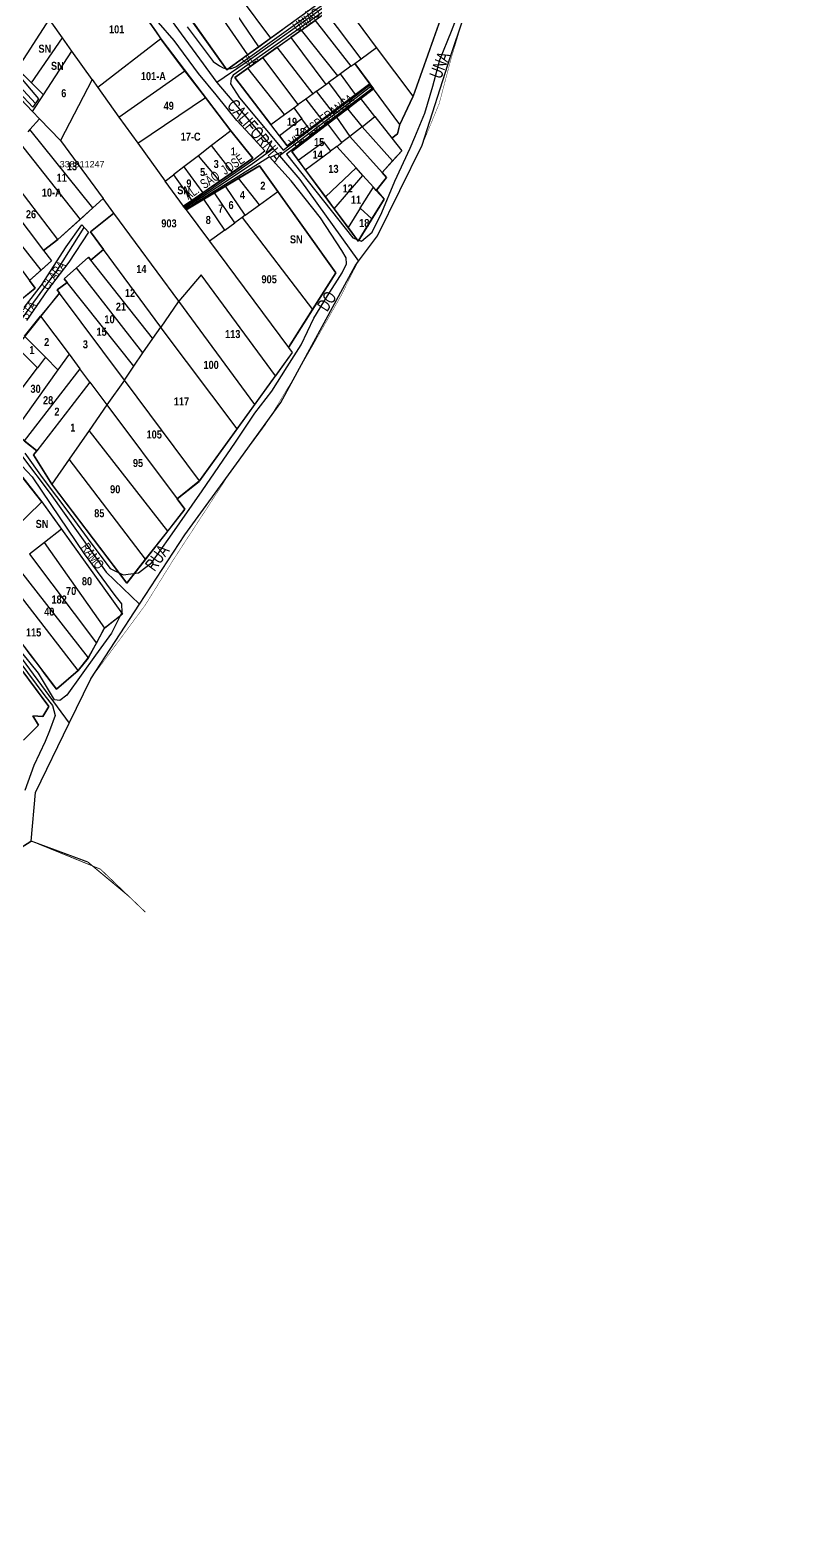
# Model space of a CAD drawing. Extents: x 206155 to 208014, y 4847439 to 4850017.
# Drawn here: x 207769.7 to 208010.7, y 4847438.9 to 4847901.7 of the extents above; entities that cross this region are included whole.
import ezdxf
from ezdxf.enums import TextEntityAlignment as Align

# ---------------------------------------------------------------- set-up
doc = ezdxf.new("R2010")
doc.units = 0
doc.header["$LTSCALE"] = 1.5
doc.header["$MEASUREMENT"] = 0
doc.linetypes.add('TRACO_00', pattern=[10, -10])
for name, color, linetype in [('CD-MALHA-LOTES', 40, 'CONTINUOUS'), ('CD_TXT_QUADRA', 7, 'CONTINUOUS'), ('LM-LIM-SETOR-FISCAL', 7, 'CONTINUOUS'), ('LM-LIMITE-MUNICIPAL', 249, 'CONTINUOUS'), ('RU-QUADRAS', 6, 'CONTINUOUS'), ('SV-EIXO-ROD-ESTR', 7, 'CONTINUOUS'), ('SV-EIXO-RUA-N-PAV', 6, 'CONTINUOUS'), ('SV-RUA-NAO-PAV-S-GUIA-C-GUIA', 7, 'CONTINUOUS'), ('SV-TXT-RUA-N-PAV-S-GUIA-C-GUIA', 7, 'CONTINUOUS'), ('Th_NmrPort', 7, 'CONTINUOUS')]:
    doc.layers.add(name, color=color, linetype=linetype)
doc.styles.add('3389-11-2D_TXT$0$ARIAL', font='ARIAL.TTF')
doc.styles.add('ARIAL', font='ARIAL.TTF')
doc.styles.get("Standard").update_dxf_attribs({"font": 'swisscbo.ttf'})
doc.linetypes.add('Limite', pattern='A,20,-3,[130,ltypeshp.shx,S=6.35,R=0,X=0,Y=0],-3,20', length=46)

msp = doc.modelspace()

# ---------------------------------------------------------------- linework, layer by layer
at = {"layer": 'CD-MALHA-LOTES', "linetype": 'Continuous'}
for p, q in [((207906.57, 4847929.27), (207889.45, 4847880.91)), ((207797, 4847918.48), (207810.7, 4847898.79)), ((207841.3, 4847896.39), (207831.12, 4847911.45)), ((207834.1, 4847913.64), (207844.91, 4847899.01)), ((207878.07, 4847896.12), (207867.32, 4847910.62)), ((207827.4, 4847908.71), (207837.79, 4847893.84)), ((207873.27, 4847892.62), (207862.32, 4847907.07)), ((207744.51, 4847903.66), (207770.64, 4847876.1)), ((207775.75, 4847905), (207765.84, 4847889.49)), ((207779.92, 4847899.19), (207776.66, 4847903.79)), ((207820.84, 4847903.88), (207831.31, 4847889.14)), ((207844.91, 4847899.01), (207848.66, 4847901.73)), ((207854.62, 4847901.59), (207851.27, 4847899.21)), ((207854.62, 4847901.59), (207858.85, 4847904.6)), ((207865.96, 4847887.31), (207854.62, 4847901.59)), ((207858.85, 4847904.6), (207870.03, 4847890.27)), ((207770.28, 4847885.08), (207779.92, 4847899.19)), ((207782.86, 4847895.03), (207779.92, 4847899.19)), ((207810.7, 4847898.79), (207790.98, 4847883.65)), ((207841.3, 4847896.39), (207844.91, 4847899.01)), ((207847.03, 4847896.19), (207851.27, 4847899.21)), ((207851.27, 4847899.21), (207862.19, 4847884.58)), ((207774.03, 4847881.35), (207782.86, 4847895.03)), ((207789.18, 4847886.17), (207782.86, 4847895.03)), ((207831.31, 4847889.14), (207837.79, 4847893.84)), ((207837.79, 4847893.84), (207841.3, 4847896.39)), ((207842.5, 4847892.97), (207837.84, 4847889.66)), ((207847.03, 4847896.19), (207842.5, 4847892.97)), ((207853.58, 4847878.32), (207842.5, 4847892.97)), ((207858.24, 4847881.71), (207847.03, 4847896.19)), ((207871.23, 4847891.14), (207873.27, 4847892.62)), ((207873.27, 4847892.62), (207878.07, 4847896.12)), ((207889.45, 4847880.91), (207878.07, 4847896.12)), ((207765.84, 4847889.49), (207770.28, 4847885.08)), ((207797.58, 4847874.41), (207818.22, 4847888.88)), ((207824.61, 4847880.47), (207818.22, 4847888.88)), ((207849.31, 4847875.22), (207837.84, 4847889.66)), ((207866.76, 4847887.89), (207865.96, 4847887.31)), ((207870.03, 4847890.27), (207866.76, 4847887.89)), ((207871.43, 4847881.41), (207866.76, 4847887.89)), ((207870.03, 4847890.27), (207871.23, 4847891.14)), ((207871.23, 4847891.14), (207875.73, 4847885.05)), ((207875.92, 4847884.8), (207871.23, 4847891.14)), ((207770.28, 4847885.08), (207774.03, 4847881.35)), ((207789.18, 4847886.17), (207779.29, 4847867.05)), ((207789.18, 4847886.17), (207790.98, 4847883.65)), ((207790.98, 4847883.65), (207797.58, 4847874.41)), ((207859.26, 4847882.45), (207862.19, 4847884.58)), ((207862.19, 4847884.58), (207863, 4847885.16)), ((207865.96, 4847887.31), (207863, 4847885.16)), ((207863, 4847885.16), (207867.86, 4847878.73)), ((207871.43, 4847881.41), (207875.92, 4847884.8)), ((207877.1, 4847883.2), (207873.16, 4847880.18)), ((207875.73, 4847885.05), (207875.92, 4847884.8)), ((207875.92, 4847884.8), (207877.1, 4847883.2)), ((207885.31, 4847872.11), (207877.1, 4847883.2)), ((207770.64, 4847876.1), (207774.03, 4847881.35)), ((207803.46, 4847866.2), (207824.61, 4847880.47)), ((207832.49, 4847870.1), (207824.61, 4847880.47)), ((207852.16, 4847877.28), (207853.58, 4847878.32)), ((207855.95, 4847880.04), (207853.58, 4847878.32)), ((207858.24, 4847881.71), (207855.95, 4847880.04)), ((207855.95, 4847880.04), (207860.97, 4847873.54)), ((207859.26, 4847882.45), (207858.24, 4847881.71)), ((207864.24, 4847876), (207859.26, 4847882.45)), ((207867.86, 4847878.73), (207864.24, 4847876)), ((207867.86, 4847878.73), (207871.43, 4847881.41)), ((207873.16, 4847880.18), (207868.95, 4847876.96)), ((207877.55, 4847874.56), (207873.16, 4847880.18)), ((207769.72, 4847870.51), (207772.78, 4847873.84)), ((207772.78, 4847873.84), (207770.64, 4847876.1)), ((207772.78, 4847873.84), (207779.29, 4847867.05)), ((207797.58, 4847874.41), (207803.46, 4847866.2)), ((207845.02, 4847872.1), (207849.31, 4847875.22)), ((207854.75, 4847873.81), (207847.74, 4847868.57)), ((207849.31, 4847875.22), (207852.16, 4847877.28)), ((207852.16, 4847877.28), (207854.75, 4847873.81)), ((207857.12, 4847870.63), (207854.75, 4847873.81)), ((207860.97, 4847873.54), (207864.24, 4847876)), ((207865.53, 4847874.34), (207862.83, 4847872.27)), ((207868.95, 4847876.96), (207865.53, 4847874.34)), ((207865.53, 4847874.34), (207869.66, 4847868.37)), ((207868.95, 4847876.96), (207873.56, 4847871.38)), ((207873.56, 4847871.38), (207877.55, 4847874.56)), ((207877.55, 4847874.56), (207882.81, 4847867.83)), ((207769.72, 4847870.51), (207769.11, 4847869.83)), ((207789.48, 4847846.04), (207769.72, 4847870.51)), ((207832.49, 4847870.1), (207826.49, 4847865.49)), ((207847.74, 4847868.57), (207845.02, 4847872.1)), ((207850.18, 4847865.4), (207857.12, 4847870.63)), ((207857.12, 4847870.63), (207860.97, 4847873.54)), ((207867.25, 4847866.49), (207862.83, 4847872.27)), ((207873.56, 4847871.38), (207869.66, 4847868.37)), ((207883.04, 4847860.68), (207873.56, 4847871.38)), ((207766.3, 4847866.68), (207785.45, 4847842.4)), ((207779.29, 4847867.05), (207792.68, 4847848.93)), ((207803.46, 4847866.2), (207811.99, 4847854.33)), ((207826.49, 4847865.49), (207822.39, 4847862.33)), ((207833.01, 4847857.12), (207826.49, 4847865.49)), ((207847.74, 4847868.57), (207850.18, 4847865.4)), ((207853.54, 4847860.95), (207861.47, 4847866.68)), ((207861.47, 4847866.68), (207863.68, 4847863.78)), ((207865.61, 4847865.2), (207863.68, 4847863.78)), ((207865.61, 4847865.2), (207867.25, 4847866.49)), ((207865.61, 4847865.2), (207871.64, 4847858.54)), ((207869.66, 4847868.37), (207867.25, 4847866.49)), ((207869.66, 4847868.37), (207879.8, 4847857.06)), ((207882.81, 4847867.83), (207885.9, 4847863.88)), ((207778.5, 4847836.13), (207760.24, 4847859.89)), ((207822.39, 4847862.33), (207817.9, 4847858.88)), ((207829.11, 4847854.42), (207822.39, 4847862.33)), ((207853.54, 4847860.95), (207855.76, 4847857.95)), ((207855.76, 4847857.95), (207863.68, 4847863.78)), ((207879.8, 4847857.06), (207883.04, 4847860.68)), ((207885.9, 4847863.88), (207883.04, 4847860.68)), ((207756.57, 4847855.79), (207774.08, 4847832.72)), ((207811.99, 4847854.33), (207814.66, 4847856.38)), ((207817.9, 4847858.88), (207814.66, 4847856.38)), ((207814.66, 4847856.38), (207820.34, 4847848.33)), ((207817.9, 4847858.88), (207823.78, 4847850.72)), ((207829.11, 4847854.42), (207833.01, 4847857.12)), ((207834.98, 4847855.27), (207830.87, 4847852.8)), ((207841.49, 4847846.99), (207834.98, 4847855.27)), ((207855.76, 4847857.95), (207862.06, 4847849.46)), ((207862.06, 4847849.46), (207871.64, 4847858.54)), ((207864.79, 4847845.78), (207873.77, 4847856.19)), ((207873.77, 4847856.19), (207871.64, 4847858.54)), ((207877.14, 4847852.48), (207873.77, 4847856.19)), ((207877.96, 4847851.51), (207881.19, 4847855.5)), ((207881.19, 4847855.5), (207879.8, 4847857.06)), ((207773.31, 4847826.62), (207753.21, 4847852.15)), ((207817.78, 4847846.54), (207811.99, 4847854.33)), ((207820.34, 4847848.33), (207823.78, 4847850.72)), ((207823.78, 4847850.72), (207829.11, 4847854.42)), ((207827.41, 4847850.72), (207824.1, 4847848.73)), ((207830.87, 4847852.8), (207827.41, 4847850.72)), ((207833.78, 4847841.39), (207827.41, 4847850.72)), ((207837.03, 4847843.75), (207830.87, 4847852.8)), ((207841.49, 4847846.99), (207847.21, 4847851.16)), ((207872.97, 4847845.94), (207877.14, 4847852.48)), ((207877.96, 4847851.51), (207877.14, 4847852.48)), ((207750.52, 4847849.25), (207769.7, 4847823.33)), ((207785.45, 4847842.4), (207789.48, 4847846.04)), ((207792.68, 4847848.93), (207789.48, 4847846.04)), ((207795.99, 4847844.35), (207792.68, 4847848.93)), ((207820.34, 4847848.33), (207817.78, 4847846.54)), ((207817.78, 4847846.54), (207818.6, 4847845.42)), ((207824.1, 4847848.73), (207818.6, 4847845.42)), ((207830.62, 4847839.1), (207824.1, 4847848.73)), ((207837.03, 4847843.75), (207841.49, 4847846.99)), ((207862.06, 4847849.46), (207864.79, 4847845.78)), ((207872.97, 4847845.94), (207869.13, 4847839.93)), ((207872.97, 4847845.94), (207876.62, 4847842.65)), ((207778.5, 4847836.13), (207785.45, 4847842.4)), ((207816.28, 4847816.93), (207795.99, 4847844.35)), ((207818.6, 4847845.42), (207825.86, 4847835.63)), ((207830.62, 4847839.1), (207833.78, 4847841.39)), ((207836.07, 4847843.05), (207833.78, 4847841.39)), ((207837.03, 4847843.75), (207836.07, 4847843.05)), ((207836.07, 4847843.05), (207858.06, 4847814.31)), ((207864.79, 4847845.78), (207869.13, 4847839.93)), ((207872.28, 4847835.68), (207876.62, 4847842.65)), ((207830.62, 4847839.1), (207825.86, 4847835.63)), ((207869.13, 4847839.93), (207872.28, 4847835.68)), ((207774.08, 4847832.72), (207778.5, 4847836.13)), ((207774.08, 4847832.72), (207776.5, 4847829.53)), ((207792.76, 4847833.05), (207788.82, 4847829.73)), ((207810.65, 4847808.79), (207792.76, 4847833.05)), ((207825.86, 4847835.63), (207850.52, 4847802.42)), ((207776.5, 4847829.53), (207773.31, 4847826.62)), ((207808.09, 4847805.3), (207788.82, 4847829.73)), ((207769.7, 4847823.33), (207773.31, 4847826.62)), ((207802.25, 4847796.59), (207781.43, 4847822.77)), ((207805.09, 4847800.72), (207784.31, 4847827.26)), ((207823.28, 4847825.09), (207816.28, 4847816.93)), ((207846.51, 4847793.62), (207823.28, 4847825.09)), ((207779.01, 4847819.44), (207773.14, 4847812.2)), ((207799.28, 4847792.27), (207779.01, 4847819.44)), ((207816.09, 4847816.71), (207810.65, 4847808.79)), ((207816.28, 4847816.93), (207816.09, 4847816.71)), ((207840, 4847784.58), (207816.28, 4847816.93)), ((207850.52, 4847802.42), (207858.06, 4847814.31)), ((207768.1, 4847805.99), (207773.14, 4847812.2)), ((207773.14, 4847812.2), (207782.02, 4847800.31)), ((207808.17, 4847805.2), (207810.65, 4847808.79)), ((207774.63, 4847799.39), (207768.1, 4847805.99)), ((207805.09, 4847800.72), (207808.17, 4847805.2)), ((207808.17, 4847805.2), (207808.09, 4847805.3)), ((207772.14, 4847796.08), (207765.48, 4847802.74)), ((207782.02, 4847800.31), (207778.54, 4847795.44)), ((207782.02, 4847800.31), (207785.41, 4847795.77)), ((207802.25, 4847796.59), (207805.09, 4847800.72)), ((207851.71, 4847800.82), (207846.51, 4847793.62)), ((207850.52, 4847802.42), (207851.71, 4847800.82)), ((207761.09, 4847781.39), (207772.14, 4847796.08)), ((207778.54, 4847795.44), (207764.63, 4847776.02)), ((207785.41, 4847795.77), (207768.04, 4847773.28)), ((207774.63, 4847799.39), (207772.14, 4847796.08)), ((207778.54, 4847795.44), (207774.63, 4847799.39)), ((207788.54, 4847791.58), (207785.41, 4847795.77)), ((207799.28, 4847792.27), (207802.25, 4847796.59)), ((207788.54, 4847791.58), (207782.54, 4847783.87)), ((207788.54, 4847791.58), (207793.85, 4847784.48)), ((207799.28, 4847792.27), (207793.85, 4847784.48)), ((207822.8, 4847760.75), (207799.28, 4847792.27)), ((207840, 4847784.58), (207846.51, 4847793.62)), ((207782.54, 4847783.87), (207771.9, 4847770.19)), ((207793.85, 4847784.48), (207788.27, 4847776.46)), ((207793.85, 4847784.48), (207815.81, 4847755.14)), ((207834.55, 4847777.04), (207840, 4847784.58)), ((207788.27, 4847776.46), (207782.09, 4847767.59)), ((207812.81, 4847745.08), (207788.27, 4847776.46)), ((207822.8, 4847760.75), (207834.55, 4847777.04)), ((207768.04, 4847773.28), (207771.9, 4847770.19)), ((207782.09, 4847767.59), (207776.63, 4847759.76)), ((207805.92, 4847736.29), (207782.09, 4847767.59)), ((207773.47, 4847754.27), (207767.26, 4847762.18)), ((207764.34, 4847745.31), (207773.47, 4847754.27)), ((207773.47, 4847754.27), (207779.63, 4847745.65)), ((207779.63, 4847745.65), (207774.36, 4847741.51)), ((207779.63, 4847745.65), (207798.73, 4847719.13)), ((207805.92, 4847736.29), (207812.81, 4847745.08)), ((207761.23, 4847739.76), (207787.98, 4847705.46)), ((207774.36, 4847741.51), (207769.67, 4847737.83)), ((207793.14, 4847714.73), (207774.36, 4847741.51)), ((207769.67, 4847737.83), (207790.53, 4847710.1)), ((207800.04, 4847728.79), (207805.92, 4847736.29)), ((207784.9, 4847701.51), (207762.59, 4847730.34)), ((207758.06, 4847721.96), (207778.06, 4847695.71)), ((207798.73, 4847719.13), (207793.14, 4847714.73)), ((207787.98, 4847705.46), (207790.53, 4847710.1)), ((207778.06, 4847695.71), (207784.9, 4847701.51))]:
    msp.add_line(p, q, dxfattribs=at)
at = {"layer": 'CD-MALHA-LOTES', "linetype": 'Continuous', "flags": 128}
for points in [[(207818.22, 4847888.88), (207810.87, 4847898.55), (207810.7, 4847898.79)], [(207837.84, 4847889.66), (207833.74, 4847886.74), (207845.02, 4847872.1)], [(207885.31, 4847872.11), (207889.4, 4847880.77), (207889.45, 4847880.91)], [(207833.01, 4847857.12), (207839.45, 4847861.59), (207832.49, 4847870.1)], [(207862.83, 4847872.27), (207851.55, 4847863.63), (207853.54, 4847860.95)], [(207882.81, 4847867.83), (207884.57, 4847869.21), (207885.31, 4847872.11)], [(207847.21, 4847851.16), (207841.48, 4847859.18), (207834.98, 4847855.27)], [(207858.06, 4847814.31), (207865.34, 4847825.79), (207847.21, 4847851.16)], [(207876.62, 4847842.65), (207880.43, 4847848.77), (207877.96, 4847851.51)], [(207795.99, 4847844.35), (207788.73, 4847838.51), (207792.76, 4847833.05)], [(207788.82, 4847829.73), (207788.11, 4847830.64), (207784.31, 4847827.26)], [(207766.69, 4847817.06), (207771.43, 4847820.99), (207769.7, 4847823.33)], [(207781.43, 4847822.77), (207778.28, 4847820.42), (207779.01, 4847819.44)], [(207784.31, 4847827.26), (207780.53, 4847823.9), (207781.43, 4847822.77)], [(207810.81, 4847808.57), (207810.65, 4847808.79)], [(207771.9, 4847770.19), (207770.91, 4847768.92), (207776.63, 4847759.76)], [(207776.63, 4847759.76), (207776.76, 4847759.55), (207800.04, 4847728.79)], [(207815.81, 4847755.14), (207822.65, 4847760.54), (207822.8, 4847760.75)], [(207812.81, 4847745.08), (207818.2, 4847751.95), (207815.81, 4847755.14)], [(207767.81, 4847679.82), (207772.42, 4847684.43), (207770.68, 4847687.38), (207773.81, 4847687.2), (207775.72, 4847690.33), (207752.66, 4847721.18)], [(207790.53, 4847710.1), (207793, 4847714.62), (207793.14, 4847714.73)], [(207784.9, 4847701.51), (207785.01, 4847701.6), (207787.98, 4847705.46)]]:
    msp.add_lwpolyline(points, dxfattribs=at)
at = {"layer": 'CD-MALHA-LOTES', "linetype": 'Continuous'}
msp.add_lwpolyline([(207834.55, 4847777.04), (207810.81, 4847808.57)], dxfattribs=at)
at = {"layer": 'LM-LIM-SETOR-FISCAL', "linetype": 'Limite', "ltscale": 0.1, "const_width": 0.13, "flags": 128}
msp.add_lwpolyline([(207693.53, 4847579.56), (207661.03, 4847549.31), (207612.7, 4847504.12), (207608.58, 4847500.27), (207585.3, 4847478.55), (207576.34, 4847469.74), (207571.87, 4847465.34), (207556.36, 4847486.66), (207540.14, 4847507.78), (207531.85, 4847519.47), (207511.91, 4847545.61), (207506.17, 4847553.18), (207498.88, 4847562.81), (207463.75, 4847610.71), (207457.67, 4847619.01), (207440.44, 4847642.51), (207431.06, 4847656.73), (207427.79, 4847661.69), (207410.24, 4847685.38), (207400.06, 4847698.96), (207390.62, 4847713.26), (207368.81, 4847743.14), (207367.63, 4847745.51), (207365.1, 4847750.55), (207350.49, 4847771.92), (207340.01, 4847785.42), (207333.8, 4847793.43), (207328.91, 4847799.72), (207315.6, 4847819.35), (207310.76, 4847826.26), (207285.87, 4847860.83), (207260.72, 4847896.98), (207248.23, 4847915.4), (207242.67, 4847921.29), (207202.51, 4847892.47), (207193.03, 4847885.67), (207186.34, 4847883.83), (207169.47, 4847906.92), (207159.13, 4847921.36), (207145.03, 4847940.16), (207134.22, 4847955.66), (207130.37, 4847960.22), (207126.09, 4847965.9), (207111.59, 4847986.15), (207100.06, 4848001.48), (207090.77, 4848014.03), (207087.01, 4848019.05), (207075.04, 4848034.33), (207069.37, 4848045.04), (207069.26, 4848049.8), (207069.11, 4848053.33), (207066.5, 4848058.01), (207060.87, 4848065.4), (207031.95, 4848105.77), (207020.41, 4848120.82), (207005.92, 4848142.54), (206995.35, 4848155.22), (206982.67, 4848172.12), (206959.42, 4848202.77), (206955.58, 4848209.27), (206948.97, 4848217), (206956.28, 4848221.98), (206974.04, 4848236.91), (207015.88, 4848269.11), (207005.71, 4848281.99), (206987.16, 4848307.84), (206966.87, 4848336.83), (206960.49, 4848346.74), (207051.18, 4848413.73), (207093.59, 4848446.09), (207106.7, 4848455.88), (207140.72, 4848483.45), (207169.66, 4848504.88), (207261.26, 4848571.24), (207250.42, 4848586.92), (207233.64, 4848611.27), (207214.13, 4848640.25), (207199.66, 4848661.86), (207162.16, 4848719.72), (207148.67, 4848740.27), (207138.58, 4848756.16), (207114.21, 4848785.08), (207108.98, 4848791.97), (207099.68, 4848804.07), (207089.04, 4848833.89), (207075.28, 4848852.41), (207054.15, 4848879.42), (207034.07, 4848905.39), (207008.79, 4848936.89), (207002.49, 4848944.75), (206978.67, 4848976.02), (206968.98, 4848989.87), (206958.44, 4849004.76), (206966.26, 4849011.39), (206981.71, 4849023.09), (207002.58, 4849038.25), (207026.18, 4849059.14), (207039.09, 4849069.24), (207048.4, 4849077.1), (207033.93, 4849094.44), (207025.31, 4849104.91), (207019.34, 4849111.98), (206955.53, 4849187.19), (206739.99, 4849438.83), (206628.48, 4849357.79), (206159.3, 4849769.3), (206177.89, 4849842.97), (206311.32, 4849828.25), (206318.97, 4849888.04), (206376.86, 4849879.93), (206422.43, 4850015.06), (206474.48, 4850006.62), (206492.19, 4850011.1), (206819.81, 4849985.62), (206867.89, 4849970.66), (206761.86, 4849758.64), (206955.52, 4849737.17), (206981.38, 4849733.58), (207038.29, 4849725.23), (207070.29, 4849722.03), (207093.76, 4849719.89), (207136.42, 4849713.49), (207187.69, 4849706.67), (207206.03, 4849702.71), (207217.82, 4849703), (207238.05, 4849700.95), (207257.69, 4849697.98), (207277.63, 4849691.43), (207298.76, 4849680.12), (207307.69, 4849672.68), (207325.58, 4849647.34), (207339.6, 4849627.48), (207365.17, 4849591.27), (207375.36, 4849576.96), (207394.56, 4849549.23), (207402.02, 4849538.56), (207409.91, 4849527.9), (207417.58, 4849518.68), (207445.75, 4849483.09), (207461.51, 4849464.09), (207489.49, 4849426.56), (207512.94, 4849401.39), (207520.93, 4849386.71), (207524.83, 4849382.69), (207529.48, 4849377.88), (207540.69, 4849361.49), (207560.95, 4849335.89), (207577.23, 4849307.07), (207583.74, 4849297.42), (207628.15, 4849239.89), (207643.22, 4849219.05), (207658.02, 4849201.49), (207693.22, 4849158.83), (207705.61, 4849141.39), (207712.86, 4849133.84), (207725.65, 4849112.01), (207736.66, 4849084.67), (207739.33, 4849078.11), (207747.93, 4849059.71), (207757.22, 4849040.43), (207775.14, 4849006.28), (207791.99, 4848977.54), (207792.78, 4848975.77), (207795.96, 4848968.62), (207802.2, 4848960.18), (207825.03, 4848930.31), (207842.53, 4848910.15), (207856.41, 4848891.07), (207858.75, 4848886.94), (207866.81, 4848872.74), (207869.94, 4848867.11), (207871.77, 4848863.82), (207879.69, 4848853.91), (207882.92, 4848845.94), (207889.76, 4848830.42), (207897.96, 4848811.56), (207901.5, 4848803.37), (207910.93, 4848782.03), (207925.43, 4848746.58), (207927.76, 4848740.69), (207935.19, 4848724.84), (207938.98, 4848722.35), (207951.29, 4848714.3), (207953.61, 4848706.94), (207955.87, 4848700.21), (207959.42, 4848694.96), (207980.21, 4848656.63), (207983.23, 4848650.23), (207987.97, 4848639.65), (207991.98, 4848624.34), (207992.34, 4848618.14), (207992.71, 4848609.76), (207992.35, 4848598.91), (207989.51, 4848588.21), (207986.21, 4848576.49), (207981.13, 4848552.93), (207979.22, 4848544.32), (207974.12, 4848527.55), (207970.47, 4848512.96), (207968.53, 4848505.21), (207962.87, 4848484.57), (207961.77, 4848475.9), (207962.44, 4848471.73), (207962.76, 4848468.22), (207963.58, 4848460.32), (207965.62, 4848437.71), (207970.3, 4848417.74), (207973.97, 4848405.11), (207979.52, 4848388.8), (207983.37, 4848372.15), (207985.88, 4848361.34), (207994.8, 4848328.69), (207998.94, 4848313.63), (208000.94, 4848308.61), (208001.28, 4848301.24), (208004.29, 4848290.86), (208006.08, 4848286.4), (208007.64, 4848282.49), (208010.65, 4848271.5), (208010.53, 4848262.57), (208009.71, 4848251.17), (208006.89, 4848242.28), (208002.27, 4848228.55), (207997.36, 4848212.8), (207991.07, 4848194.77), (207987.4, 4848183.31), (207984.51, 4848174.56), (207981.76, 4848167.44), (207976.41, 4848152.41), (207973.09, 4848141.61), (207967.4, 4848130.11), (207964.22, 4848121.42), (207961.45, 4848112.84), (207955.63, 4848098.17), (207952.19, 4848088.84), (207947.6, 4848075.6), (207943.28, 4848060.34), (207938.8, 4848047.89), (207935.95, 4848038.31), (207931.75, 4848023.44), (207924.02, 4847983.95), (207922.67, 4847973.36), (207921, 4847963.57), (207920.32, 4847960.19), (207917.77, 4847945.28), (207916.42, 4847941.01), (207910.26, 4847922.04), (207901.41, 4847892.98), (207897.62, 4847878.65), (207892.25, 4847865.58), (207878.3, 4847837.34), (207872.42, 4847829.43), (207870.47, 4847825.73), (207866.98, 4847818.64), (207853.99, 4847795.84), (207843.32, 4847778.24), (207832.06, 4847762.95), (207814.75, 4847736.4), (207805.8, 4847721.97), (207788.79, 4847698.98), (207782.07, 4847685.13), (207771.56, 4847663.44), (207770.16, 4847648.29), (207754.59, 4847638.36), (207743.55, 4847627.73)], close=True, dxfattribs=at)
at = {"layer": 'LM-LIM-SETOR-FISCAL', "linetype": 'TRACO_00', "const_width": 0.25, "flags": 128}
msp.add_lwpolyline([(207805.84, 4847626.07), (207791.83, 4847639.49), (207770.16, 4847648.29), (207754.59, 4847638.36), (207743.55, 4847627.73), (207693.53, 4847579.56), (207661.03, 4847549.31), (207612.7, 4847504.12), (207585.3, 4847478.55), (207576.34, 4847469.74), (207571.87, 4847465.34), (207551.89, 4847445.71), (207545.3, 4847439.04)], dxfattribs=at)
at = {"layer": 'LM-LIMITE-MUNICIPAL'}
msp.add_line((207754.59, 4847638.36), (207770.16, 4847648.29), dxfattribs=at)
for points in [[(207770.16, 4847648.29, 0.35, 0.35, 0), (207754.59, 4847638.36, 0.35, 0.35, 0)], [(207789.35, 4847640.5, 0.35, 0.35, 0), (207787.86, 4847641.73, 0.35, 0.35, 0), (207770.16, 4847648.29, 0.35, 0.35, 0)], [(207800.34, 4847631.34, 0.35, 0.35, 0), (207789.35, 4847640.5, 0.35, 0.35, 0)]]:
    msp.add_lwpolyline(points, format="xyseb", dxfattribs=at)
at = {"layer": 'RU-QUADRAS', "color": 6, "linetype": 'Continuous'}
for points in [[(207782.5, 4847938.29, -0.01198), (207810.7, 4847898.79), (207832.49, 4847870.1), (207839.45, 4847861.59), (207817.67, 4847846.44), (207818.6, 4847845.42), (207841.48, 4847859.18), (207865.34, 4847825.79), (207850.52, 4847802.42), (207851.71, 4847800.82), (207822.8, 4847760.75), (207815.81, 4847755.14), (207818.2, 4847751.95), (207800.04, 4847728.79), (207776.63, 4847759.76), (207770.91, 4847768.92), (207771.9, 4847770.19), (207764.57, 4847776.07, -0.041195)], [(207864.94, 4847913.54), (207831.31, 4847889.14), (207810.19, 4847918.86, 0.025136)], [(207755.15, 4847777.57), (207773.47, 4847754.27), (207798.73, 4847719.13), (207793, 4847714.62), (207787.96, 4847705.42), (207784.9, 4847701.51), (207778.06, 4847695.71, 0.007544), (207741.62, 4847743.03)]]:
    msp.add_lwpolyline(points, format="xyb", dxfattribs=at)
for points in [[(207906.57, 4847929.27), (207889.4, 4847880.77), (207885.2, 4847871.87), (207884.57, 4847869.21), (207882.78, 4847867.81), (207885.9, 4847863.88), (207879.8, 4847857.06), (207881.19, 4847855.5), (207877.99, 4847851.54), (207880.43, 4847848.77), (207872.28, 4847835.68), (207851.55, 4847863.63), (207877.1, 4847883.2), (207875.92, 4847884.8), (207850.18, 4847865.4), (207833.74, 4847886.74), (207867.25, 4847910.57)], [(207744.51, 4847903.66), (207770.64, 4847876.1), (207774.03, 4847881.35), (207747.98, 4847907.23)], [(207761.91, 4847797.94), (207779.01, 4847819.44), (207778.28, 4847820.42), (207781.43, 4847822.77), (207780.53, 4847823.9), (207788.11, 4847830.64), (207788.82, 4847829.73), (207792.76, 4847833.05), (207788.73, 4847838.51), (207795.99, 4847844.35), (207792.68, 4847848.93), (207778.5, 4847836.13), (207774.08, 4847832.72), (207776.5, 4847829.53), (207769.7, 4847823.33), (207771.43, 4847820.99), (207766.66, 4847817.01)], [(207742.28, 4847735.07), (207775.72, 4847690.33), (207773.81, 4847687.2), (207770.68, 4847687.38), (207772.42, 4847684.43), (207767.81, 4847679.82)]]:
    msp.add_lwpolyline(points, dxfattribs=at)
at = {"layer": 'SV-EIXO-ROD-ESTR'}
msp.add_line((207754.59, 4847638.36), (207770.16, 4847648.29), dxfattribs=at)
at = {"layer": 'SV-EIXO-RUA-N-PAV'}
for points in [[(207773.55, 4847960.19), (207777.81, 4847954.29), (207783.65, 4847946.2), (207798.71, 4847925.32), (207805.06, 4847916.81), (207828.15, 4847885.2), (207845.76, 4847864.53), (207847.75, 4847862.3), (207854.09, 4847854.89), (207872.42, 4847829.43)], [(207770.16, 4847648.29), (207771.56, 4847663.44), (207782.07, 4847685.13), (207788.79, 4847698.98), (207804.02, 4847722.27), (207818.22, 4847743.9), (207834.26, 4847766.08), (207848.1, 4847785.22), (207871.32, 4847827.96), (207872.42, 4847829.43), (207878.3, 4847837.34), (207892.25, 4847865.58), (207901.19, 4847893.27), (207905.12, 4847905.05), (207917.77, 4847945.28)], [(207864.67, 4847911.04), (207851.15, 4847901.23), (207836.98, 4847891.2), (207828.15, 4847885.2)], [(207771.56, 4847878.66), (207744.28, 4847908.15)], [(207876.13, 4847883.81), (207864.61, 4847875.03), (207852.63, 4847865.92), (207847.75, 4847862.3)], [(207714.65, 4847864.92), (207717.48, 4847857.29), (207720.75, 4847849.88), (207732.53, 4847828.29), (207739.94, 4847815.75), (207749.97, 4847792.42), (207752.98, 4847788.06), (207758.69, 4847779.77), (207776.14, 4847756.88), (207793.58, 4847732.24), (207804.02, 4847722.27)], [(207845.76, 4847864.53), (207839.29, 4847859.79), (207830.16, 4847853.62), (207818.41, 4847846.02)], [(207786.61, 4847839.96), (207778.32, 4847826.65), (207770.91, 4847816.62), (207756.95, 4847797), (207752.98, 4847788.06)], [(207712.82, 4847703.46), (207721.71, 4847715.2), (207726.91, 4847723.26), (207733.29, 4847730.14), (207738.15, 4847735.51), (207741.17, 4847737.35), (207744.19, 4847736.01), (207753.42, 4847723.93), (207782.07, 4847685.13)]]:
    msp.add_lwpolyline(points, dxfattribs=at)
at = {"layer": 'SV-RUA-NAO-PAV-S-GUIA-C-GUIA', "flags": 128}
for points in [[(207818.88, 4847902.55), (207827.05, 4847891.77), (207829, 4847890.45), (207830.1, 4847889.82), (207831.42, 4847889.46), (207832.62, 4847889.55), (207834.1, 4847890.13), (207864.1, 4847911.64)], [(207746.93, 4847907.79), (207756.31, 4847897.75), (207766.26, 4847887.44), (207772.49, 4847880.08), (207770.7, 4847877.51), (207757.83, 4847891.23), (207751.39, 4847898.27), (207747.58, 4847902.43)], [(207865.28, 4847910.04), (207833.31, 4847887.47), (207832.62, 4847886.49), (207832.46, 4847884.8), (207835.29, 4847880.45), (207845.86, 4847867.68), (207848.9, 4847864.02), (207860.77, 4847873.08), (207871.44, 4847881.02), (207875.8, 4847884.34), (207876.59, 4847883.23), (207868.52, 4847877.18), (207849.9, 4847862.86), (207861.45, 4847848.19), (207870.67, 4847836.69), (207873.34, 4847835.59), (207876.66, 4847838.5), (207879.7, 4847844.63), (207883.75, 4847854.43), (207888.53, 4847864.64), (207889.99, 4847868.12), (207893.16, 4847875.67), (207895.62, 4847884.01), (207897.77, 4847892.32), (207901.5, 4847901.26), (207904.64, 4847909.62)], [(207768.19, 4847769.4), (207773.65, 4847761.84), (207782.55, 4847749.91), (207788.81, 4847741.42), (207794.87, 4847733.43), (207798.88, 4847731.39), (207803.67, 4847732.06), (207807.84, 4847735.28), (207813.5, 4847743.14), (207823.62, 4847757.7), (207833.96, 4847772.86), (207840.06, 4847781.97), (207845.37, 4847788.84), (207850.18, 4847796.41), (207854.47, 4847803.21), (207858.47, 4847811.57), (207862.68, 4847818.54), (207867.32, 4847825.71), (207868.66, 4847828.52), (207868.56, 4847830.41), (207867.18, 4847832.73), (207860.56, 4847842.96), (207851.39, 4847854.51), (207844.61, 4847862.01), (207841.19, 4847859.79), (207830.86, 4847853.3), (207824.46, 4847849.37), (207818.65, 4847845.78), (207818.22, 4847846.46), (207824.97, 4847850.99), (207834.11, 4847857.22), (207839.74, 4847861.15), (207843.16, 4847863.88), (207839.71, 4847867.62), (207838.62, 4847868.85), (207834.43, 4847873.35), (207827.97, 4847881.32), (207822.43, 4847887.97), (207814.87, 4847898.35), (207809.93, 4847903.97)], [(207768.02, 4847814.95), (207773.36, 4847821.93), (207781.06, 4847833.85), (207785.99, 4847840.7), (207788.04, 4847838.48), (207781.99, 4847829.11), (207775.21, 4847820.26), (207768.73, 4847810.85)], [(207762.69, 4847770.35), (207770.48, 4847762.01), (207776.37, 4847753.35), (207786.74, 4847737.96), (207796.32, 4847725), (207798.42, 4847722.36), (207798.53, 4847719.67), (207795.29, 4847713.17), (207790.25, 4847706.33), (207781.28, 4847693.83), (207779.09, 4847692.16), (207777.51, 4847692.34), (207772.42, 4847700.73), (207762.03, 4847713.57)], [(207760.65, 4847712.28), (207774.46, 4847693.63), (207776.79, 4847690.59), (207777.72, 4847687.48), (207775.86, 4847682.65), (207774.51, 4847679.34), (207771.05, 4847671.85), (207768.17, 4847664.11)]]:
    msp.add_lwpolyline(points, dxfattribs=at)

# ---------------------------------------------------------------- texts
at = {"layer": 'CD_TXT_QUADRA', "color": 7, "linetype": 'Continuous', "style": 'ARIAL'}
msp.add_text('338911247', height=2, dxfattribs=at).set_placement((207786.09, 4847859.69), align=Align.MIDDLE)
at = {"layer": 'SV-TXT-RUA-N-PAV-S-GUIA-C-GUIA', "width": 0.7}
for s, height, rotation, style, p in [('VL.                  UNIÃO', 3, 35.5366, 'ARIAL', (207837.73, 4847889.83)), ('UNA', 4, 69, 'ARIAL', (207898.17, 4847886.08)), ('CALIFÓRNIA', 4, 310, 'ARIAL', (207831.1, 4847877.86)), ('VL.  ESPERANÇA', 3, 37.1913, '3389-11-2D_TXT$0$ARIAL', (207852.11, 4847864.79)), ('AL.  SÃO  JOSÉ', 3, 34, '3389-11-2D_TXT$0$ARIAL', (207819.27, 4847848.47)), ('PASS.      STA.      CLARA', 3, 54, 'ARIAL', (207760.87, 4847799.93)), ('DO', 4, 57, 'ARIAL', (207862.6, 4847813.36)), ('RAMO', 3, 306, 'ARIAL', (207785.58, 4847739.98)), ('RUA', 4, 54, 'ARIAL', (207808.72, 4847732.27))]:
    msp.add_text(s, height=height, rotation=rotation, dxfattribs=dict(at, style=style)).set_placement(p)
at = {"layer": 'Th_NmrPort', "color": 1}
for s, p in [('101', (207794.49, 4847901.8)), ('SN', (207772.45, 4847895.75)), ('SN', (207776.36, 4847890.4)), ('101-A', (207804.44, 4847887.18)), ('6', (207779.56, 4847881.85)), ('49', (207811.55, 4847877.92)), ('19', (207850.05, 4847872.92)), ('17-C', (207816.88, 4847868.29)), ('18', (207852.51, 4847869.75)), ('1', (207832.51, 4847863.66)), ('15', (207858.53, 4847866.59)), ('13', (207781.33, 4847859.02)), ('3', (207827.18, 4847859.74)), ('14', (207858.07, 4847862.7)), ('11', (207778.13, 4847855.46)), ('5', (207822.92, 4847857.24)), ('13', (207862.99, 4847858.23)), ('10-A', (207773.51, 4847850.83)), ('SN', (207815.81, 4847851.54)), ('9', (207818.65, 4847853.68)), ('4', (207835.36, 4847850.11)), ('2', (207841.75, 4847852.97)), ('12', (207867.44, 4847852.12)), ('7', (207828.6, 4847845.84)), ('6', (207831.8, 4847846.91)), ('11', (207870.03, 4847848.58)), ('26', (207768.53, 4847844.05)), ('903', (207810.83, 4847841.2)), ('8', (207824.69, 4847842.27)), ('18', (207872.61, 4847841.3)), ('SN', (207850.99, 4847836.21)), ('14', (207803.02, 4847826.94)), ('905', (207842.11, 4847823.74)), ('12', (207799.46, 4847819.46)), ('21', (207796.62, 4847815.18)), ('10', (207793.06, 4847811.26)), ('2', (207774.23, 4847804.13)), ('3', (207786.31, 4847803.42)), ('15', (207790.58, 4847807.34)), ('113', (207830.74, 4847806.63)), ('1', (207769.61, 4847801.64)), ('100', (207823.98, 4847797)), ('30', (207769.96, 4847789.53)), ('28', (207773.87, 4847785.96)), ('117', (207814.74, 4847785.6)), ('2', (207777.43, 4847782.4)), ('1', (207782.4, 4847777.41)), ('105', (207806.21, 4847775.26)), ('95', (207801.95, 4847766.35)), ('90', (207794.84, 4847758.15)), ('SN', (207771.58, 4847747.33)), ('85', (207789.87, 4847750.66)), ('80', (207786.01, 4847729.43)), ('70', (207781.07, 4847726.39)), ('40', (207774.24, 4847719.91)), ('182', (207776.52, 4847723.72)), ('115', (207768.55, 4847713.44))]:
    msp.add_text(s, height=2.5, dxfattribs=at).set_placement(p, align=Align.MIDDLE_LEFT)

doc.saveas('drawing.dxf')
